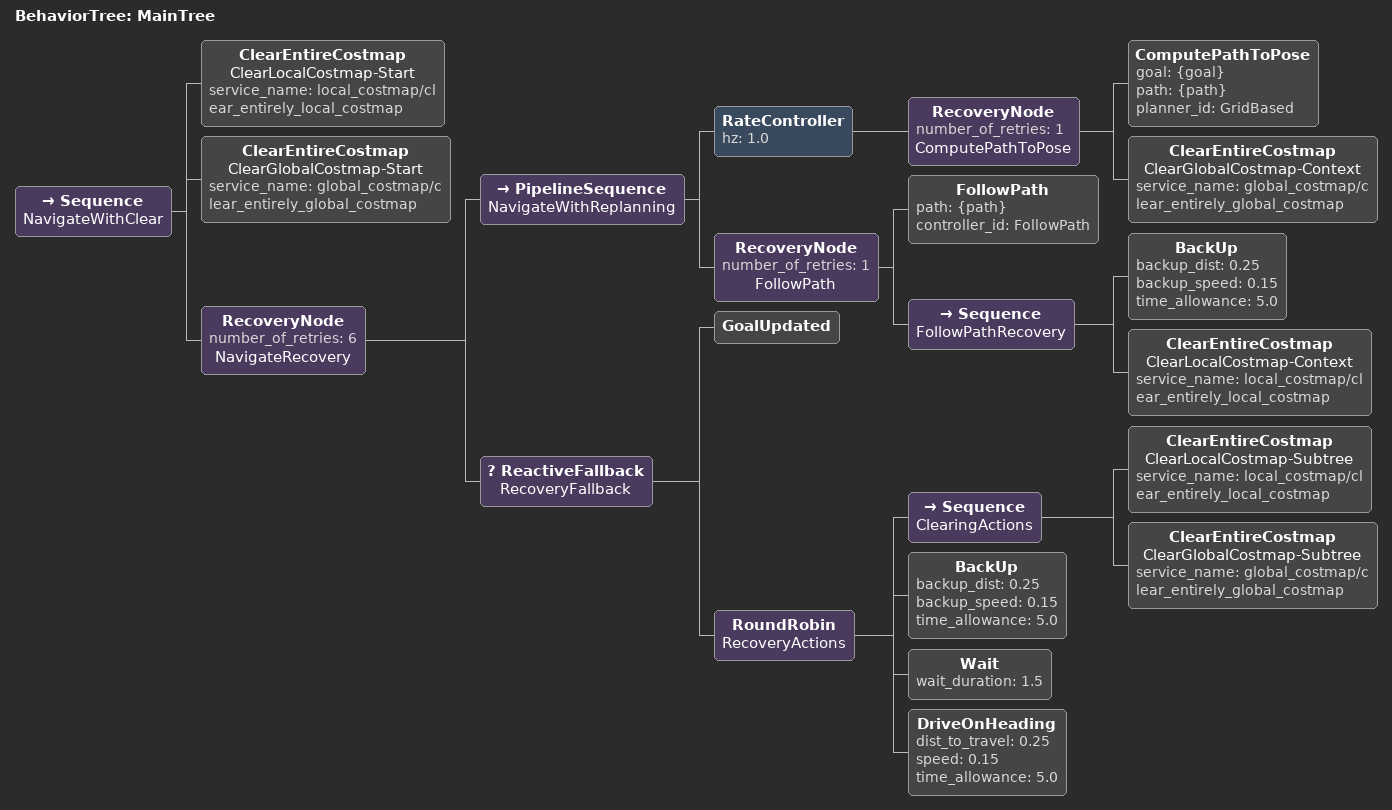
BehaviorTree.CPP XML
<root main_tree_to_execute="MainTree">
  <BehaviorTree ID="MainTree">
    <Sequence name="NavigateWithClear">
      <!-- Proactively clear ghost obstacles before starting navigation -->
      <ClearEntireCostmap name="ClearLocalCostmap-Start" service_name="local_costmap/clear_entirely_local_costmap"/>
      <ClearEntireCostmap name="ClearGlobalCostmap-Start" service_name="global_costmap/clear_entirely_global_costmap"/>

      <RecoveryNode number_of_retries="6" name="NavigateRecovery">

        <PipelineSequence name="NavigateWithReplanning">
          <RateController hz="1.0">
            <RecoveryNode number_of_retries="1" name="ComputePathToPose">
              <ComputePathToPose goal="{goal}" path="{path}" planner_id="GridBased"/>
              <ClearEntireCostmap name="ClearGlobalCostmap-Context" service_name="global_costmap/clear_entirely_global_costmap"/>
            </RecoveryNode>
          </RateController>
          <RecoveryNode number_of_retries="1" name="FollowPath">
            <FollowPath path="{path}" controller_id="FollowPath"/>
            <Sequence name="FollowPathRecovery">
              <BackUp backup_dist="0.25" backup_speed="0.15" time_allowance="5.0"/>
              <ClearEntireCostmap name="ClearLocalCostmap-Context" service_name="local_costmap/clear_entirely_local_costmap"/>
            </Sequence>
          </RecoveryNode>
        </PipelineSequence>

      <!-- If the pipeline fails, execute this Fallback -->
      <ReactiveFallback name="RecoveryFallback">
        <GoalUpdated/>
        <RoundRobin name="RecoveryActions">
          <Sequence name="ClearingActions">
            <ClearEntireCostmap name="ClearLocalCostmap-Subtree" service_name="local_costmap/clear_entirely_local_costmap"/>
            <ClearEntireCostmap name="ClearGlobalCostmap-Subtree" service_name="global_costmap/clear_entirely_global_costmap"/>
          </Sequence>

          <!-- Unstuck logic: try backing up first -->
          <BackUp backup_dist="0.25" backup_speed="0.15" time_allowance="5.0"/>

          <Wait wait_duration="1.5"/>

          <!-- If backing up failed (i.e. wall is behind), try driving forward -->
          <DriveOnHeading dist_to_travel="0.25" speed="0.15" time_allowance="5.0"/>
        </RoundRobin>
      </ReactiveFallback>

      </RecoveryNode>
    </Sequence>
  </BehaviorTree>
</root>
